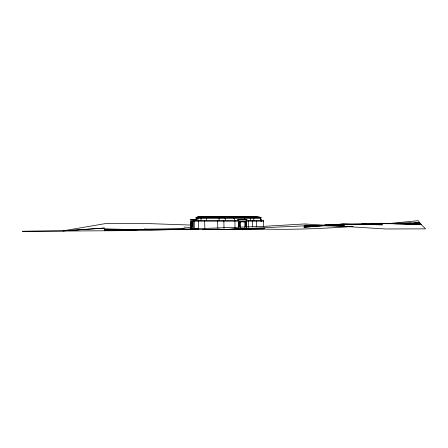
<?xml version="1.0" encoding="UTF-8"?>
<svg xmlns="http://www.w3.org/2000/svg" width="448" height="448" viewBox="0 0 448 448"><rect width="100%" height="100%" fill="white"/><g stroke="black" fill="none" stroke-linecap="round" stroke-linejoin="round"><path stroke-width="0.67" d="M238.454 221.105L238.526 220.724L238.448 221.105L193.85 221.105L193.424 220.724L238.627 220.724M246.243 221.043L246.232 220.724L246.232 221.105L246.305 220.724L246.232 221.105L263.458 221.105L263.816 220.724L246.148 220.724M248.394 220.724L248.259 227.567M252.633 220.724L252.375 226.923M256.794 220.724L256.463 221.105L256.463 226.923M246.534 220.018L247.089 219.587L237.586 219.587L238.151 220.018L246.534 220.018L246.534 227.5M195.658 220.018L196.218 219.587L190.417 219.587L190.915 220.018L195.658 220.018L195.658 220.724M232.159 217.05L235.486 216.709L234.55 217.375L234.55 220.724M219.106 220.724L219.106 217.375L220.545 216.849M224.308 218.691L225.473 218.187M225.473 220.724L225.473 217.375L227.114 216.709L224.454 217.05M206.584 217.448L208.449 216.709L206.55 217.375L206.55 220.724M225.187 217.045L226.285 216.709L222.281 217.073M233.246 218.574L234.55 218.187M211.338 217.045L212.654 216.849M216.686 217.106L218.366 216.709L217.269 217.09M201.505 217.106L203.314 216.709L202.126 217.09M206.909 217.106L208.718 216.709L207.536 217.09M201.09 217.448L203.98 216.709L201.04 217.375L201.04 220.724M199.377 217.045L201.158 216.709L199.993 217.05M196.118 220.724L196.118 217.375L199.954 216.709L256.738 216.709L260.921 217.375L260.921 218.187L196.118 218.187M197.977 217.448L201.438 216.709L197.91 217.375L197.91 220.724M196.851 217.448L200.508 216.709L196.784 217.375L196.784 220.724M196.616 217.448L200.306 216.709L196.549 217.448M196.19 217.448L199.954 216.849L256.738 216.849L260.842 217.448M386.546 223.759L418.337 220.679C420.168 224 423.102 226.262 425.6 228.861L385.728 228.978L304.674 223.944L265.597 226.251L145.768 230.524L22.4 231.291L62.798 230.871L105.521 223.574L144.85 223.479L190.932 225.058M219.106 217.375L227.114 216.709M324.626 225.568L303.929 227.27L324.761 225.579M330.142 225.114L332.903 224.885M335.664 224.661L342.563 224.09L381.926 224.078L370.16 224.224M214.194 217.045L218.366 216.709M330.322 225.126L333.099 224.902M335.877 224.678L342.821 224.112L382.519 224.812L342.563 224.09L324.778 225.12M353.114 226.47C319.385 228.81 285.482 230.166 251.681 228.693M219.134 217.448L223.126 217.151M215.6 217.05L218.366 216.849M63.308 230.894L104.451 228.066L63.05 230.882M225.473 217.375L235.486 216.709M220.926 217.045L226.285 216.709M225.501 217.448L230.826 217.129M316.445 225.585L303.951 226.285L319.094 225.562M202.63 229.578L224.963 229.516L304.612 225.831L321.871 225.568M361.861 224.207L366.027 224.011M370.888 223.776L381.304 223.272L421.383 224.661L383.152 223.373M324.598 225.299L326.665 225.198M328.037 225.131L343.179 224.414L324.358 225.187M361.743 224.224L366.576 223.994M371.403 223.759L381.063 223.3L420.711 223.933L410.25 223.86M315.297 225.562L304.147 226.027L316.574 225.568M403.827 223.328L410.738 223.037M414.193 222.891L419.72 222.656L383.051 223.597M324.856 225.266L326.922 225.187M328.994 225.114L343.493 224.582L324.626 225.204M352.873 224.218L381.304 223.272M313.449 225.568L304.366 225.87L323.126 225.562M224.963 229.516L264.818 228.278L224.706 229.482L264.6 228.592L239.68 229.079M225.221 229.522L145.23 229.499L104.821 230.698L145.499 229.432L185.746 229.41L145.746 229.477L186.043 229.079M145.23 229.499L104.653 230.44L144.973 229.51L184.951 229.662M236.219 229.146L224.454 229.376L264.365 228.782M324.514 225.54L343.969 225.226L324.632 225.523M144.973 229.51L104.485 230.171L139.843 229.673M202.675 229.37L220.03 229.152M348.701 224.487L350.09 224.47M184.296 228.67L144.026 229.158L146.093 229.18M304.612 225.831L333.894 225.652M341.561 225.607L344.35 225.59L324.884 225.417M184.694 229.662L198.492 229.6M196.118 217.375L260.921 217.375M196.118 217.448L260.921 217.448M196.118 217.823L260.921 217.823M260.82 219.738L261.352 219.738L261.352 221.043M191.985 221.396L191.173 221.396L191.173 228.861M192.125 221.536L191.274 221.396M240.346 221.536L244.838 221.536M191.19 221.682L191.19 226.626M191.414 221.721L192.125 221.721L192.17 226.643M240.335 221.721L244.815 221.721M240.324 221.889L244.804 221.889M239.232 228.85L263.458 228.861M141.915 229.6L104.451 229.544L123.06 229.6M383.062 223.664L398.401 223.776M317.24 225.355L304.724 225.243L344.859 226.313M141.378 229.6L104.362 229.068L140.28 229.6M183.971 227.119L190.938 227.455M249.502 217.09L248.231 216.709L250.174 217.106M253.607 216.849L254.862 217.09M253.775 217.448L250.863 216.709L253.831 217.375L253.831 220.724M247.274 217.045L246.182 216.849M244.513 217.151L243.387 216.849M193.67 220.724L194.079 221.105L194.079 228.861M238.347 219.587L238.756 220.018L238.756 227.5M198.094 220.724L198.425 221.105L198.425 228.861L191.884 228.861L191.884 221.396M191.806 219.587L192.153 220.018L192.153 228.861M204.618 220.724L204.865 228.861M217.627 220.724L217.829 228.211M223.854 220.724L224.011 228.211M234.937 220.724L234.987 227.567M234.007 217.375L233.974 216.849M263.458 221.105L263.458 226.274M261.19 219.738L261.19 221.043M261.05 219.738L261.05 221.077M260.574 218.187L260.574 220.724M250.342 220.724L250.342 217.375L248.046 216.849M246.232 220.724L246.232 227.567M244.849 227.506L244.849 221.396L240.369 221.396L240.386 227.506M244.748 219.453L244.748 217.375L243.477 216.849M238.454 220.724L238.448 227.567M238.151 220.018L238.151 220.724M193.85 221.105L193.85 228.861M192.058 221.693L192.058 226.643M191.414 221.536L191.537 228.861L190.915 228.861L190.915 220.018M191.078 221.682L191.078 226.626M239.77 221.682L239.333 221.682L239.355 226.626L239.77 226.626L239.77 221.682M245.924 221.693L245.493 221.693L245.493 226.643L245.924 226.643L245.907 221.693"/></g></svg>
